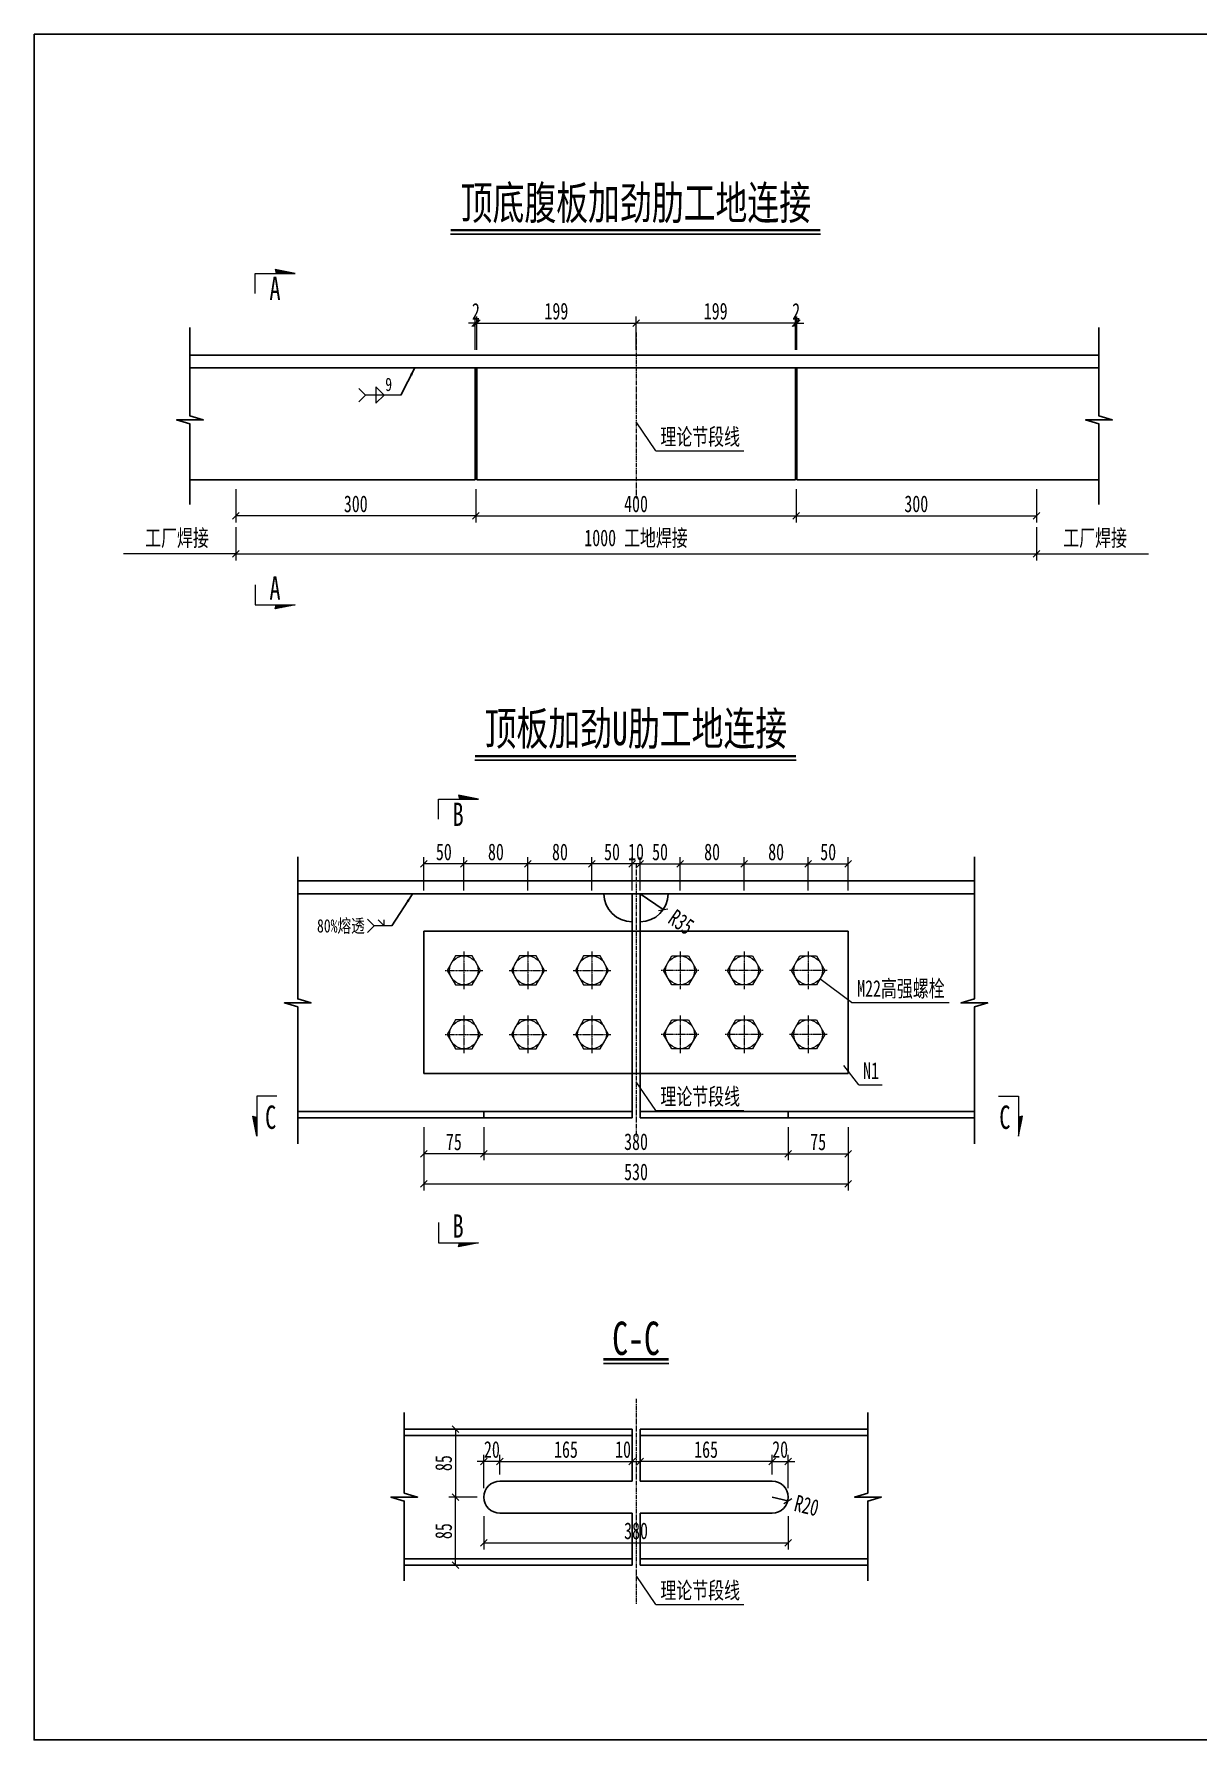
# Model space of a CAD drawing. Header units: millimetres. Extents: x 144887 to 156007, y -97691 to -90952.
# Drawn here: x 152798 to 154252, y -93083 to -90952 of the extents above; entities that cross this region are included whole.
import ezdxf
from ezdxf.enums import TextEntityAlignment as Align

# ---------------------------------------------------------------- set-up
doc = ezdxf.new("R2010")
doc.units = ezdxf.units.MM
doc.linetypes.add('CENTER2', pattern=[28.575, 19.05, -3.175, 3.175, -3.175])
doc.layers.get('Defpoints').update_dxf_attribs({"color": 8})
for name, color, linetype, lineweight in [('CENTER', 2, 'CENTER2', 13), ('Dim', 4, 'Continuous', 15), ('中心线', 2, 'CENTER2', 15), ('文字', 7, 'Continuous', 15), ('标注线及字体', 2, 'Continuous', 15), ('细实线', 4, 'Continuous', 15), ('钢板双线', 2, 'Continuous', 13), ('钢板粗线', 1, 'Continuous', 25)]:
    doc.layers.add(name, color=color, linetype=linetype, lineweight=lineweight)
doc.layers.add('Text', color=4, linetype='Continuous')
doc.styles.add('111', font='', dxfattribs={"width": 0.7})
doc.styles.add('BM_Dim', font='', dxfattribs={"width": 0.85})
doc.styles.add('SMEDI', font='', dxfattribs={"width": 0.75})
doc.styles.get("Standard").update_dxf_attribs({"font": ''})
doc.styles.get('111').set_extended_font_data('仿宋_GB2312')
doc.styles.get('BM_Dim').set_extended_font_data('仿宋_GB2312')
doc.styles.get('SMEDI').set_extended_font_data('仿宋_GB2312')
doc.styles.get('Standard').set_extended_font_data('仿宋_GB2312')
doc.dimstyles.new('200', dxfattribs={"dimscale": 0, "dimtxt": 2.5, "dimasz": 1, "dimexe": 1, "dimexo": 1, "dimgap": 0.6, "dimtad": 1, "dimdec": 0, "dimdsep": 46, "dimtxsty": '111', "dimblk": 'OBLIQUE', "dimcen": 0, "dimclrd": 4, "dimclre": 4, "dimclrt": 4, "dimadec": 1, "dimazin": 2, "dimtfac": 1, "dimtdec": 0, "dimtix": 1, "dimtmove": 2, "dimatfit": 3, "dimfxl": 4, "dimfxlon": 1, "dimtolj": 1, "dimlwd": -1, "dimlwe": -1, "dimarcsym": 0})
doc.dimstyles.new('MSteel_1.0_1.0', dxfattribs={"dimtxt": 3, "dimasz": 1.2, "dimexe": 1, "dimexo": 1, "dimgap": 1, "dimtad": 3, "dimtoh": 1, "dimdec": 0, "dimzin": 0, "dimdsep": 46, "dimtxsty": 'Standard', "dimblk": 'ARCHTICK', "dimcen": 0.09, "dimclrd": 3, "dimclre": 3, "dimadec": 0, "dimazin": 0, "dimtfac": 1, "dimtdec": 4, "dimtofl": 0, "dimtmove": 0, "dimatfit": 3, "dimfxl": 1, "dimtolj": 1, "dimtzin": 0, "dimarcsym": 0})

# ---------------------------------------------------------------- blocks, each defined once
blk = doc.blocks.new('_Oblique')
at = {"color": 0, "linetype": 'ByBlock', "lineweight": -2}
blk.add_line((-0.5, -0.5), (0.5, 0.5), dxfattribs=at)
blk = doc.blocks.new('*D855')
at = {"layer": 'Defpoints', "color": 0}
for p in [(153351.2, -91312.9), (153349.2, -91368.8), (153351.2, -91368.8)]:
    blk.add_point(p, dxfattribs=at)
at = {"layer": '细实线', "color": 4}
for p, q in [((153349.2, -91312.9), (153340.9, -91312.9)), ((153349.2, -91346.2), (153349.2, -91304.6)), ((153349.2, -91312.9), (153351.2, -91312.9)), ((153351.2, -91346.2), (153351.2, -91304.6)), ((153351.2, -91312.9), (153359.6, -91312.9))]:
    blk.add_line(p, q, dxfattribs=at)
at = {"layer": '细实线', "color": 4, "xscale": 8.333333333333332, "yscale": 8.333333333333332, "zscale": 8.333333333333332}
blk.add_blockref('_Oblique', (153349.2, -91312.9), dxfattribs=at)
at = {"layer": '细实线', "color": 4, "xscale": 8.333333333333332, "yscale": 8.333333333333332, "zscale": 8.333333333333332, "rotation": 180}
blk.add_blockref('_Oblique', (153351.2, -91312.9), dxfattribs=at)
at = {"layer": '细实线', "color": 4, "insert": (153350.2, -91298.2), "char_height": 20.83, "attachment_point": 5, "style": '111'}
blk.add_mtext('\\A1;2', dxfattribs=at)
blk = doc.blocks.new('*D856')
at = {"layer": 'Defpoints', "color": 0}
for p in [(153550.2, -91312.9), (153351.2, -91368.8), (153550.2, -91368.8)]:
    blk.add_point(p, dxfattribs=at)
at = {"layer": '细实线', "color": 4}
for p, q in [((153351.2, -91346.2), (153351.2, -91304.6)), ((153351.2, -91312.9), (153550.2, -91312.9)), ((153550.2, -91346.2), (153550.2, -91304.6))]:
    blk.add_line(p, q, dxfattribs=at)
at = {"layer": '细实线', "color": 4, "xscale": 8.333333333333332, "yscale": 8.333333333333332, "zscale": 8.333333333333332, "rotation": 180}
blk.add_blockref('_Oblique', (153351.2, -91312.9), dxfattribs=at)
at = {"layer": '细实线', "color": 4, "xscale": 8.333333333333332, "yscale": 8.333333333333332, "zscale": 8.333333333333332}
blk.add_blockref('_Oblique', (153550.2, -91312.9), dxfattribs=at)
at = {"layer": '细实线', "color": 4, "insert": (153450.7, -91298), "char_height": 20.83, "attachment_point": 5, "style": '111'}
blk.add_mtext('\\A1;199', dxfattribs=at)
blk = doc.blocks.new('*D857')
at = {"layer": 'Defpoints', "color": 0}
for p in [(153751.2, -91312.9), (153749.2, -91368.8), (153751.2, -91368.8)]:
    blk.add_point(p, dxfattribs=at)
at = {"layer": '细实线', "color": 4}
for p, q in [((153749.2, -91312.9), (153740.9, -91312.9)), ((153749.2, -91346.2), (153749.2, -91304.6)), ((153749.2, -91312.9), (153751.2, -91312.9)), ((153751.2, -91346.2), (153751.2, -91304.6)), ((153751.2, -91312.9), (153759.6, -91312.9))]:
    blk.add_line(p, q, dxfattribs=at)
at = {"layer": '细实线', "color": 4, "xscale": 8.333333333333332, "yscale": 8.333333333333332, "zscale": 8.333333333333332}
blk.add_blockref('_Oblique', (153749.2, -91312.9), dxfattribs=at)
at = {"layer": '细实线', "color": 4, "xscale": 8.333333333333332, "yscale": 8.333333333333332, "zscale": 8.333333333333332, "rotation": 180}
blk.add_blockref('_Oblique', (153751.2, -91312.9), dxfattribs=at)
at = {"layer": '细实线', "color": 4, "insert": (153750.2, -91298.2), "char_height": 20.83, "attachment_point": 5, "style": '111'}
blk.add_mtext('\\A1;2', dxfattribs=at)
blk = doc.blocks.new('*D858')
at = {"layer": 'Defpoints', "color": 0}
for p in [(153550.2, -91312.9), (153550.2, -91368.8), (153749.2, -91368.8)]:
    blk.add_point(p, dxfattribs=at)
at = {"layer": '细实线', "color": 4}
for p, q in [((153550.2, -91346.2), (153550.2, -91304.6)), ((153749.2, -91312.9), (153550.2, -91312.9)), ((153749.2, -91346.2), (153749.2, -91304.6))]:
    blk.add_line(p, q, dxfattribs=at)
at = {"layer": '细实线', "color": 4, "xscale": 8.333333333333332, "yscale": 8.333333333333332, "zscale": 8.333333333333332, "rotation": 180}
blk.add_blockref('_Oblique', (153550.2, -91312.9), dxfattribs=at)
at = {"layer": '细实线', "color": 4, "xscale": 8.333333333333332, "yscale": 8.333333333333332, "zscale": 8.333333333333332}
blk.add_blockref('_Oblique', (153749.2, -91312.9), dxfattribs=at)
at = {"layer": '细实线', "color": 4, "insert": (153649.7, -91298), "char_height": 20.83, "attachment_point": 5, "style": '111'}
blk.add_mtext('\\A1;199', dxfattribs=at)
blk = doc.blocks.new('*D859')
at = {"layer": 'Defpoints', "color": 0}
for p in [(153350.2, -91508.8), (153750.2, -91508.8), (153750.2, -91553.7)]:
    blk.add_point(p, dxfattribs=at)
at = {"layer": '细实线', "color": 4}
for p, q in [((153350.2, -91520.4), (153350.2, -91562)), ((153750.2, -91520.4), (153750.2, -91562)), ((153350.2, -91553.7), (153750.2, -91553.7))]:
    blk.add_line(p, q, dxfattribs=at)
at = {"layer": '细实线', "color": 4, "xscale": 8.333333333333332, "yscale": 8.333333333333332, "zscale": 8.333333333333332, "rotation": 180}
blk.add_blockref('_Oblique', (153350.2, -91553.7), dxfattribs=at)
at = {"layer": '细实线', "color": 4, "xscale": 8.333333333333332, "yscale": 8.333333333333332, "zscale": 8.333333333333332}
blk.add_blockref('_Oblique', (153750.2, -91553.7), dxfattribs=at)
at = {"layer": '细实线', "color": 4, "insert": (153550.2, -91538.8), "char_height": 20.83, "attachment_point": 5, "style": '111'}
blk.add_mtext('\\A1;400', dxfattribs=at)
blk = doc.blocks.new('*D860')
at = {"layer": 'Defpoints', "color": 0}
for p in [(153050.2, -91508.8), (153350.2, -91508.8), (153050.2, -91553.7)]:
    blk.add_point(p, dxfattribs=at)
at = {"layer": '细实线', "color": 4}
for p, q in [((153050.2, -91520.4), (153050.2, -91562)), ((153350.2, -91520.4), (153350.2, -91562)), ((153350.2, -91553.7), (153050.2, -91553.7))]:
    blk.add_line(p, q, dxfattribs=at)
at = {"layer": '细实线', "color": 4, "xscale": 8.333333333333332, "yscale": 8.333333333333332, "zscale": 8.333333333333332, "rotation": 180}
blk.add_blockref('_Oblique', (153050.2, -91553.7), dxfattribs=at)
at = {"layer": '细实线', "color": 4, "xscale": 8.333333333333332, "yscale": 8.333333333333332, "zscale": 8.333333333333332}
blk.add_blockref('_Oblique', (153350.2, -91553.7), dxfattribs=at)
at = {"layer": '细实线', "color": 4, "insert": (153200.2, -91538.8), "char_height": 20.83, "attachment_point": 5, "style": '111'}
blk.add_mtext('\\A1;300', dxfattribs=at)
blk = doc.blocks.new('*D861')
at = {"layer": 'Defpoints', "color": 0}
for p in [(153750.2, -91508.8), (154050.2, -91508.8), (154050.2, -91553.7)]:
    blk.add_point(p, dxfattribs=at)
at = {"layer": '细实线', "color": 4}
for p, q in [((153750.2, -91520.4), (153750.2, -91562)), ((154050.2, -91520.4), (154050.2, -91562)), ((153750.2, -91553.7), (154050.2, -91553.7))]:
    blk.add_line(p, q, dxfattribs=at)
at = {"layer": '细实线', "color": 4, "xscale": 8.333333333333332, "yscale": 8.333333333333332, "zscale": 8.333333333333332, "rotation": 180}
blk.add_blockref('_Oblique', (153750.2, -91553.7), dxfattribs=at)
at = {"layer": '细实线', "color": 4, "xscale": 8.333333333333332, "yscale": 8.333333333333332, "zscale": 8.333333333333332}
blk.add_blockref('_Oblique', (154050.2, -91553.7), dxfattribs=at)
at = {"layer": '细实线', "color": 4, "insert": (153900.2, -91538.8), "char_height": 20.83, "attachment_point": 5, "style": '111'}
blk.add_mtext('\\A1;300', dxfattribs=at)
blk = doc.blocks.new('*D862')
at = {"layer": 'Defpoints', "color": 0}
for p in [(153050.2, -91544.1), (154050.2, -91544.1), (154050.2, -91601.2)]:
    blk.add_point(p, dxfattribs=at)
at = {"layer": '细实线', "color": 4}
for p, q in [((153050.2, -91567.9), (153050.2, -91609.6)), ((154050.2, -91567.9), (154050.2, -91609.6)), ((153050.2, -91601.2), (154050.2, -91601.2))]:
    blk.add_line(p, q, dxfattribs=at)
at = {"layer": '细实线', "color": 4, "xscale": 8.333333333333332, "yscale": 8.333333333333332, "zscale": 8.333333333333332, "rotation": 180}
blk.add_blockref('_Oblique', (153050.2, -91601.2), dxfattribs=at)
at = {"layer": '细实线', "color": 4, "xscale": 8.333333333333332, "yscale": 8.333333333333332, "zscale": 8.333333333333332}
blk.add_blockref('_Oblique', (154050.2, -91601.2), dxfattribs=at)
at = {"layer": '细实线', "color": 4, "insert": (153550.2, -91582.4), "char_height": 20.833, "attachment_point": 5, "style": '111'}
blk.add_mtext('\\A1;1000 工地焊接', dxfattribs=at)
blk = doc.blocks.new('剖面箭头')
at = {"ltscale": 10}
h = blk.add_hatch(dxfattribs=at)
h.set_pattern_fill('ANSI31', color=2, style=0)
h.set_pattern_definition([(45, (-182.99888, -777.8594), (-0.088388348, 0.088388348), [])])
h.paths.add_polyline_path([(6, -3), (3.15, -3), (3, -3.6)])
at = {"color": 3, "ltscale": 10}
blk.add_line((0, 0), (0, -3), dxfattribs=at)
at = {"color": 2, "ltscale": 10}
for p, q in [((0, -3), (6, -3)), ((6, -3), (3, -3.6)), ((3, -3.6), (3.15, -3))]:
    blk.add_line(p, q, dxfattribs=at)
blk = doc.blocks.new('_ArchTick')
at = {"color": 0, "linetype": 'ByBlock', "const_width": 0.15}
blk.add_lwpolyline([(-0.5, -0.5), (0.5, 0.5)], dxfattribs=at)
blk = doc.blocks.new('角焊缝1')
at = {"layer": 'Dim'}
blk.add_line((-3101.17, 370.22), (-3106.48, 370.22), dxfattribs=at)
blk.add_lwpolyline([(-3107.48, 369.22), (-3106.48, 370.22), (-3107.48, 371.22)], dxfattribs=at)
blk.add_lwpolyline([(-3104.91, 371.45), (-3104.91, 368.99), (-3103.68, 370.22)], close=True, dxfattribs=at)
blk = doc.blocks.new('*D870')
at = {"layer": 'Defpoints', "color": 0}
for p in [(153360.2, -92306), (153740.2, -92306), (153740.2, -92350.8)]:
    blk.add_point(p, dxfattribs=at)
at = {"layer": '细实线', "color": 4}
for p, q in [((153360.2, -92317.5), (153360.2, -92359.1)), ((153740.2, -92317.5), (153740.2, -92359.1)), ((153360.2, -92350.8), (153740.2, -92350.8))]:
    blk.add_line(p, q, dxfattribs=at)
at = {"layer": '细实线', "color": 4, "xscale": 8.333333333333332, "yscale": 8.333333333333332, "zscale": 8.333333333333332, "rotation": 180}
blk.add_blockref('_Oblique', (153360.2, -92350.8), dxfattribs=at)
at = {"layer": '细实线', "color": 4, "xscale": 8.333333333333332, "yscale": 8.333333333333332, "zscale": 8.333333333333332}
blk.add_blockref('_Oblique', (153740.2, -92350.8), dxfattribs=at)
at = {"layer": '细实线', "color": 4, "insert": (153550.2, -92335.9), "char_height": 20.83, "attachment_point": 5, "style": '111'}
blk.add_mtext('\\A1;380', dxfattribs=at)
blk = doc.blocks.new('U肋焊缝2')
at = {"layer": 'Dim'}
blk.add_line((0, 0), (-2.66, 0), dxfattribs=at)
blk.add_lwpolyline([(-3.66, 1), (-2.66, 0), (-3.66, -1)], dxfattribs=at)
at = {"layer": '细实线'}
blk.add_lwpolyline([(-2.05, 0.89), (-1.14, 0), (-1.14, 0.89)], dxfattribs=at)
at = {"layer": 'Text', "style": 'SMEDI', "width": 0.75}
blk.add_text('80%熔透', height=2, dxfattribs=at).set_placement((-11.22, 0), align=Align.MIDDLE_LEFT)
blk = doc.blocks.new('*D871')
at = {"layer": 'Defpoints', "color": 0}
for p in [(153555.2, -92026), (153584.1, -92045.8)]:
    blk.add_point(p, dxfattribs=at)
at = {"layer": '细实线', "color": 4}
for p, q in [((153584.1, -92045.8), (153555.2, -92026)), ((153555.2, -92026), (153584.1, -92045.8))]:
    blk.add_line(p, q, dxfattribs=at)
at = {"layer": '细实线', "color": 4, "xscale": 8.333333333333332, "yscale": 8.333333333333332, "zscale": 8.333333333333332, "rotation": 325.4555281770382}
blk.add_blockref('_Oblique', (153584.1, -92045.8), dxfattribs=at)
at = {"layer": '细实线', "color": 4, "insert": (153606.7, -92061.4), "char_height": 20.83, "attachment_point": 5, "rotation": 325.4555, "style": '111'}
blk.add_mtext('\\A1;R35', dxfattribs=at)
blk = doc.blocks.new('*D873')
at = {"layer": 'Defpoints', "color": 0}
for p in [(153285.2, -91988.7), (153285.2, -92098.1), (153335.2, -92098.1)]:
    blk.add_point(p, dxfattribs=at)
at = {"layer": '细实线', "color": 4}
for p, q in [((153285.2, -92022.1), (153285.2, -91980.4)), ((153335.2, -92022.1), (153335.2, -91980.4)), ((153335.2, -91988.7), (153285.2, -91988.7))]:
    blk.add_line(p, q, dxfattribs=at)
at = {"layer": '细实线', "color": 4, "xscale": 8.333333333333332, "yscale": 8.333333333333332, "zscale": 8.333333333333332, "rotation": 180}
blk.add_blockref('_Oblique', (153285.2, -91988.7), dxfattribs=at)
at = {"layer": '细实线', "color": 4, "xscale": 8.333333333333332, "yscale": 8.333333333333332, "zscale": 8.333333333333332}
blk.add_blockref('_Oblique', (153335.2, -91988.7), dxfattribs=at)
at = {"layer": '细实线', "color": 4, "insert": (153310.2, -91973.8), "char_height": 20.83, "attachment_point": 5, "style": '111'}
blk.add_mtext('\\A1;50', dxfattribs=at)
blk = doc.blocks.new('*D874')
at = {"layer": 'Defpoints', "color": 0}
for p in [(153335.2, -91988.7), (153335.2, -92098.1), (153415.2, -92098.1)]:
    blk.add_point(p, dxfattribs=at)
at = {"layer": '细实线', "color": 4}
for p, q in [((153335.2, -92022.1), (153335.2, -91980.4)), ((153415.2, -92022.1), (153415.2, -91980.4)), ((153415.2, -91988.7), (153335.2, -91988.7))]:
    blk.add_line(p, q, dxfattribs=at)
at = {"layer": '细实线', "color": 4, "xscale": 8.333333333333332, "yscale": 8.333333333333332, "zscale": 8.333333333333332, "rotation": 180}
blk.add_blockref('_Oblique', (153335.2, -91988.7), dxfattribs=at)
at = {"layer": '细实线', "color": 4, "xscale": 8.333333333333332, "yscale": 8.333333333333332, "zscale": 8.333333333333332}
blk.add_blockref('_Oblique', (153415.2, -91988.7), dxfattribs=at)
at = {"layer": '细实线', "color": 4, "insert": (153375.2, -91973.8), "char_height": 20.83, "attachment_point": 5, "style": '111'}
blk.add_mtext('\\A1;80', dxfattribs=at)
blk = doc.blocks.new('*D875')
at = {"layer": 'Defpoints', "color": 0}
for p in [(153415.2, -91988.7), (153415.2, -92098.1), (153495.2, -92098.1)]:
    blk.add_point(p, dxfattribs=at)
at = {"layer": '细实线', "color": 4}
for p, q in [((153415.2, -92022.1), (153415.2, -91980.4)), ((153495.2, -92022.1), (153495.2, -91980.4)), ((153495.2, -91988.7), (153415.2, -91988.7))]:
    blk.add_line(p, q, dxfattribs=at)
at = {"layer": '细实线', "color": 4, "xscale": 8.333333333333332, "yscale": 8.333333333333332, "zscale": 8.333333333333332, "rotation": 180}
blk.add_blockref('_Oblique', (153415.2, -91988.7), dxfattribs=at)
at = {"layer": '细实线', "color": 4, "xscale": 8.333333333333332, "yscale": 8.333333333333332, "zscale": 8.333333333333332}
blk.add_blockref('_Oblique', (153495.2, -91988.7), dxfattribs=at)
at = {"layer": '细实线', "color": 4, "insert": (153455.2, -91973.8), "char_height": 20.83, "attachment_point": 5, "style": '111'}
blk.add_mtext('\\A1;80', dxfattribs=at)
blk = doc.blocks.new('*D876')
at = {"layer": 'Defpoints', "color": 0}
for p in [(153495.2, -91988.7), (153495.2, -92098.1), (153545.2, -92098.1)]:
    blk.add_point(p, dxfattribs=at)
at = {"layer": '细实线', "color": 4}
for p, q in [((153495.2, -92022.1), (153495.2, -91980.4)), ((153545.2, -92022.1), (153545.2, -91980.4)), ((153545.2, -91988.7), (153495.2, -91988.7))]:
    blk.add_line(p, q, dxfattribs=at)
at = {"layer": '细实线', "color": 4, "xscale": 8.333333333333332, "yscale": 8.333333333333332, "zscale": 8.333333333333332, "rotation": 180}
blk.add_blockref('_Oblique', (153495.2, -91988.7), dxfattribs=at)
at = {"layer": '细实线', "color": 4, "xscale": 8.333333333333332, "yscale": 8.333333333333332, "zscale": 8.333333333333332}
blk.add_blockref('_Oblique', (153545.2, -91988.7), dxfattribs=at)
at = {"layer": '细实线', "color": 4, "insert": (153520.2, -91973.8), "char_height": 20.83, "attachment_point": 5, "style": '111'}
blk.add_mtext('\\A1;50', dxfattribs=at)
blk = doc.blocks.new('*D877')
at = {"layer": 'Defpoints', "color": 0}
for p in [(153545.2, -91988.7), (153545.2, -92098.1), (153555.2, -92098.1)]:
    blk.add_point(p, dxfattribs=at)
at = {"layer": '细实线', "color": 4}
for p, q in [((153545.2, -92022.1), (153545.2, -91980.4)), ((153555.2, -92022.1), (153555.2, -91980.4)), ((153545.2, -91988.7), (153536.9, -91988.7)), ((153555.2, -91988.7), (153545.2, -91988.7)), ((153555.2, -91988.7), (153563.6, -91988.7))]:
    blk.add_line(p, q, dxfattribs=at)
at = {"layer": '细实线', "color": 4, "xscale": 8.333333333333332, "yscale": 8.333333333333332, "zscale": 8.333333333333332}
blk.add_blockref('_Oblique', (153545.2, -91988.7), dxfattribs=at)
at = {"layer": '细实线', "color": 4, "xscale": 8.333333333333332, "yscale": 8.333333333333332, "zscale": 8.333333333333332, "rotation": 180}
blk.add_blockref('_Oblique', (153555.2, -91988.7), dxfattribs=at)
at = {"layer": '细实线', "color": 4, "insert": (153550.2, -91973.8), "char_height": 20.83, "attachment_point": 5, "style": '111'}
blk.add_mtext('\\A1;10', dxfattribs=at)
blk = doc.blocks.new('*D878')
at = {"layer": 'Defpoints', "color": 0}
for p in [(153815.2, -91988.7), (153765.2, -92098.1), (153815.2, -92098.1)]:
    blk.add_point(p, dxfattribs=at)
at = {"layer": '细实线', "color": 4}
for p, q in [((153765.2, -92022.1), (153765.2, -91980.4)), ((153815.2, -92022.1), (153815.2, -91980.4)), ((153765.2, -91988.7), (153815.2, -91988.7))]:
    blk.add_line(p, q, dxfattribs=at)
at = {"layer": '细实线', "color": 4, "xscale": 8.333333333333332, "yscale": 8.333333333333332, "zscale": 8.333333333333332, "rotation": 180}
blk.add_blockref('_Oblique', (153765.2, -91988.7), dxfattribs=at)
at = {"layer": '细实线', "color": 4, "xscale": 8.333333333333332, "yscale": 8.333333333333332, "zscale": 8.333333333333332}
blk.add_blockref('_Oblique', (153815.2, -91988.7), dxfattribs=at)
at = {"layer": '细实线', "color": 4, "insert": (153790.2, -91973.8), "char_height": 20.83, "attachment_point": 5, "style": '111'}
blk.add_mtext('\\A1;50', dxfattribs=at)
blk = doc.blocks.new('*D879')
at = {"layer": 'Defpoints', "color": 0}
for p in [(153765.2, -91988.7), (153685.2, -92098.1), (153765.2, -92098.1)]:
    blk.add_point(p, dxfattribs=at)
at = {"layer": '细实线', "color": 4}
for p, q in [((153685.2, -92022.1), (153685.2, -91980.4)), ((153765.2, -92022.1), (153765.2, -91980.4)), ((153685.2, -91988.7), (153765.2, -91988.7))]:
    blk.add_line(p, q, dxfattribs=at)
at = {"layer": '细实线', "color": 4, "xscale": 8.333333333333332, "yscale": 8.333333333333332, "zscale": 8.333333333333332, "rotation": 180}
blk.add_blockref('_Oblique', (153685.2, -91988.7), dxfattribs=at)
at = {"layer": '细实线', "color": 4, "xscale": 8.333333333333332, "yscale": 8.333333333333332, "zscale": 8.333333333333332}
blk.add_blockref('_Oblique', (153765.2, -91988.7), dxfattribs=at)
at = {"layer": '细实线', "color": 4, "insert": (153725.2, -91973.8), "char_height": 20.83, "attachment_point": 5, "style": '111'}
blk.add_mtext('\\A1;80', dxfattribs=at)
blk = doc.blocks.new('*D880')
at = {"layer": 'Defpoints', "color": 0}
for p in [(153685.2, -91988.7), (153605.2, -92098.1), (153685.2, -92098.1)]:
    blk.add_point(p, dxfattribs=at)
at = {"layer": '细实线', "color": 4}
for p, q in [((153605.2, -92022.1), (153605.2, -91980.4)), ((153685.2, -92022.1), (153685.2, -91980.4)), ((153605.2, -91988.7), (153685.2, -91988.7))]:
    blk.add_line(p, q, dxfattribs=at)
at = {"layer": '细实线', "color": 4, "xscale": 8.333333333333332, "yscale": 8.333333333333332, "zscale": 8.333333333333332, "rotation": 180}
blk.add_blockref('_Oblique', (153605.2, -91988.7), dxfattribs=at)
at = {"layer": '细实线', "color": 4, "xscale": 8.333333333333332, "yscale": 8.333333333333332, "zscale": 8.333333333333332}
blk.add_blockref('_Oblique', (153685.2, -91988.7), dxfattribs=at)
at = {"layer": '细实线', "color": 4, "insert": (153645.2, -91973.8), "char_height": 20.83, "attachment_point": 5, "style": '111'}
blk.add_mtext('\\A1;80', dxfattribs=at)
blk = doc.blocks.new('*D881')
at = {"layer": 'Defpoints', "color": 0}
for p in [(153605.2, -91988.7), (153555.2, -92098.1), (153605.2, -92098.1)]:
    blk.add_point(p, dxfattribs=at)
at = {"layer": '细实线', "color": 4}
for p, q in [((153555.2, -92022.1), (153555.2, -91980.4)), ((153605.2, -92022.1), (153605.2, -91980.4)), ((153555.2, -91988.7), (153605.2, -91988.7))]:
    blk.add_line(p, q, dxfattribs=at)
at = {"layer": '细实线', "color": 4, "xscale": 8.333333333333332, "yscale": 8.333333333333332, "zscale": 8.333333333333332, "rotation": 180}
blk.add_blockref('_Oblique', (153555.2, -91988.7), dxfattribs=at)
at = {"layer": '细实线', "color": 4, "xscale": 8.333333333333332, "yscale": 8.333333333333332, "zscale": 8.333333333333332}
blk.add_blockref('_Oblique', (153605.2, -91988.7), dxfattribs=at)
at = {"layer": '细实线', "color": 4, "insert": (153580.2, -91973.8), "char_height": 20.83, "attachment_point": 5, "style": '111'}
blk.add_mtext('\\A1;50', dxfattribs=at)
blk = doc.blocks.new('*D882')
at = {"layer": 'Defpoints', "color": 0}
for p in [(153285.2, -92250.6), (153360.2, -92298), (153285.2, -92350.8)]:
    blk.add_point(p, dxfattribs=at)
at = {"layer": '细实线', "color": 4}
for p, q in [((153285.2, -92317.5), (153285.2, -92359.1)), ((153360.2, -92317.5), (153360.2, -92359.1)), ((153360.2, -92350.8), (153285.2, -92350.8))]:
    blk.add_line(p, q, dxfattribs=at)
at = {"layer": '细实线', "color": 4, "xscale": 8.333333333333332, "yscale": 8.333333333333332, "zscale": 8.333333333333332, "rotation": 180}
blk.add_blockref('_Oblique', (153285.2, -92350.8), dxfattribs=at)
at = {"layer": '细实线', "color": 4, "xscale": 8.333333333333332, "yscale": 8.333333333333332, "zscale": 8.333333333333332}
blk.add_blockref('_Oblique', (153360.2, -92350.8), dxfattribs=at)
at = {"layer": '细实线', "color": 4, "insert": (153322.7, -92336.1), "char_height": 20.83, "attachment_point": 5, "style": '111'}
blk.add_mtext('\\A1;75', dxfattribs=at)
blk = doc.blocks.new('*D883')
at = {"layer": 'Defpoints', "color": 0}
for p in [(153815.2, -92250.6), (153740.2, -92298), (153815.2, -92350.8)]:
    blk.add_point(p, dxfattribs=at)
at = {"layer": '细实线', "color": 4}
for p, q in [((153740.2, -92317.5), (153740.2, -92359.1)), ((153815.2, -92317.5), (153815.2, -92359.1)), ((153740.2, -92350.8), (153815.2, -92350.8))]:
    blk.add_line(p, q, dxfattribs=at)
at = {"layer": '细实线', "color": 4, "xscale": 8.333333333333332, "yscale": 8.333333333333332, "zscale": 8.333333333333332, "rotation": 180}
blk.add_blockref('_Oblique', (153740.2, -92350.8), dxfattribs=at)
at = {"layer": '细实线', "color": 4, "xscale": 8.333333333333332, "yscale": 8.333333333333332, "zscale": 8.333333333333332}
blk.add_blockref('_Oblique', (153815.2, -92350.8), dxfattribs=at)
at = {"layer": '细实线', "color": 4, "insert": (153777.7, -92336.1), "char_height": 20.83, "attachment_point": 5, "style": '111'}
blk.add_mtext('\\A1;75', dxfattribs=at)
blk = doc.blocks.new('*D884')
at = {"layer": 'Defpoints', "color": 0}
for p in [(153285.2, -92343.7), (153815.2, -92343.7), (153815.2, -92388.5)]:
    blk.add_point(p, dxfattribs=at)
at = {"layer": '细实线', "color": 4}
for p, q in [((153285.2, -92355.2), (153285.2, -92396.9)), ((153815.2, -92355.2), (153815.2, -92396.9)), ((153285.2, -92388.5), (153815.2, -92388.5))]:
    blk.add_line(p, q, dxfattribs=at)
at = {"layer": '细实线', "color": 4, "xscale": 8.333333333333332, "yscale": 8.333333333333332, "zscale": 8.333333333333332, "rotation": 180}
blk.add_blockref('_Oblique', (153285.2, -92388.5), dxfattribs=at)
at = {"layer": '细实线', "color": 4, "xscale": 8.333333333333332, "yscale": 8.333333333333332, "zscale": 8.333333333333332}
blk.add_blockref('_Oblique', (153815.2, -92388.5), dxfattribs=at)
at = {"layer": '细实线', "color": 4, "insert": (153550.2, -92373.6), "char_height": 20.83, "attachment_point": 5, "style": '111'}
blk.add_mtext('\\A1;530', dxfattribs=at)
blk = doc.blocks.new('*D894')
at = {"layer": 'Defpoints', "color": 0}
for p in [(153360.2, -92780), (153740.2, -92780), (153740.2, -92837.1)]:
    blk.add_point(p, dxfattribs=at)
at = {"layer": '细实线', "color": 4}
for p, q in [((153360.2, -92803.8), (153360.2, -92845.4)), ((153740.2, -92803.8), (153740.2, -92845.4)), ((153360.2, -92837.1), (153740.2, -92837.1))]:
    blk.add_line(p, q, dxfattribs=at)
at = {"layer": '细实线', "color": 4, "xscale": 8.333333333333332, "yscale": 8.333333333333332, "zscale": 8.333333333333332, "rotation": 180}
blk.add_blockref('_Oblique', (153360.2, -92837.1), dxfattribs=at)
at = {"layer": '细实线', "color": 4, "xscale": 8.333333333333332, "yscale": 8.333333333333332, "zscale": 8.333333333333332}
blk.add_blockref('_Oblique', (153740.2, -92837.1), dxfattribs=at)
at = {"layer": '细实线', "color": 4, "insert": (153550.2, -92822.2), "char_height": 20.83, "attachment_point": 5, "style": '111'}
blk.add_mtext('\\A1;380', dxfattribs=at)
blk = doc.blocks.new('*D895')
at = {"layer": 'Defpoints', "color": 0}
for p in [(153555.2, -92735.5), (153545.2, -92760), (153555.2, -92760)]:
    blk.add_point(p, dxfattribs=at)
at = {"layer": '细实线', "color": 4}
for p, q in [((153545.2, -92751.7), (153545.2, -92727.1)), ((153555.2, -92751.7), (153555.2, -92727.1)), ((153545.2, -92735.5), (153555.2, -92735.5))]:
    blk.add_line(p, q, dxfattribs=at)
at = {"layer": '细实线', "color": 4, "xscale": 8.333333333333332, "yscale": 8.333333333333332, "zscale": 8.333333333333332, "rotation": 180}
blk.add_blockref('_Oblique', (153545.2, -92735.5), dxfattribs=at)
at = {"layer": '细实线', "color": 4, "xscale": 8.333333333333332, "yscale": 8.333333333333332, "zscale": 8.333333333333332}
blk.add_blockref('_Oblique', (153555.2, -92735.5), dxfattribs=at)
at = {"layer": '细实线', "color": 4, "insert": (153534, -92720.6), "char_height": 20.83, "attachment_point": 5, "style": '111'}
blk.add_mtext('\\A1;10', dxfattribs=at)
blk = doc.blocks.new('*D896')
at = {"layer": 'Defpoints', "color": 0}
for p in [(153545.2, -92735.5), (153380.2, -92760), (153545.2, -92760)]:
    blk.add_point(p, dxfattribs=at)
at = {"layer": '细实线', "color": 4}
for p, q in [((153380.2, -92751.7), (153380.2, -92727.1)), ((153545.2, -92751.7), (153545.2, -92727.1)), ((153380.2, -92735.5), (153545.2, -92735.5))]:
    blk.add_line(p, q, dxfattribs=at)
at = {"layer": '细实线', "color": 4, "xscale": 8.333333333333332, "yscale": 8.333333333333332, "zscale": 8.333333333333332, "rotation": 180}
blk.add_blockref('_Oblique', (153380.2, -92735.5), dxfattribs=at)
at = {"layer": '细实线', "color": 4, "xscale": 8.333333333333332, "yscale": 8.333333333333332, "zscale": 8.333333333333332}
blk.add_blockref('_Oblique', (153545.2, -92735.5), dxfattribs=at)
at = {"layer": '细实线', "color": 4, "insert": (153462.7, -92720.6), "char_height": 20.83, "attachment_point": 5, "style": '111'}
blk.add_mtext('\\A1;165', dxfattribs=at)
blk = doc.blocks.new('*D897')
at = {"layer": 'Defpoints', "color": 0}
for p in [(153360.2, -92735.5), (153380.2, -92760), (153360.2, -92780)]:
    blk.add_point(p, dxfattribs=at)
at = {"layer": '细实线', "color": 4}
for p, q in [((153360.2, -92768.8), (153360.2, -92727.1)), ((153380.2, -92751.7), (153380.2, -92727.1)), ((153360.2, -92735.5), (153351.9, -92735.5)), ((153380.2, -92735.5), (153360.2, -92735.5)), ((153380.2, -92735.5), (153388.6, -92735.5))]:
    blk.add_line(p, q, dxfattribs=at)
at = {"layer": '细实线', "color": 4, "xscale": 8.333333333333332, "yscale": 8.333333333333332, "zscale": 8.333333333333332}
blk.add_blockref('_Oblique', (153360.2, -92735.5), dxfattribs=at)
at = {"layer": '细实线', "color": 4, "xscale": 8.333333333333332, "yscale": 8.333333333333332, "zscale": 8.333333333333332, "rotation": 180}
blk.add_blockref('_Oblique', (153380.2, -92735.5), dxfattribs=at)
at = {"layer": '细实线', "color": 4, "insert": (153370.2, -92720.6), "char_height": 20.83, "attachment_point": 5, "style": '111'}
blk.add_mtext('\\A1;20', dxfattribs=at)
blk = doc.blocks.new('*D898')
at = {"layer": 'Defpoints', "color": 0}
for p in [(153740.2, -92735.5), (153720.2, -92760), (153740.2, -92780)]:
    blk.add_point(p, dxfattribs=at)
at = {"layer": '细实线', "color": 4}
for p, q in [((153720.2, -92751.7), (153720.2, -92727.1)), ((153740.2, -92768.8), (153740.2, -92727.1)), ((153720.2, -92735.5), (153711.9, -92735.5)), ((153720.2, -92735.5), (153740.2, -92735.5)), ((153740.2, -92735.5), (153748.6, -92735.5))]:
    blk.add_line(p, q, dxfattribs=at)
at = {"layer": '细实线', "color": 4, "xscale": 8.333333333333332, "yscale": 8.333333333333332, "zscale": 8.333333333333332}
blk.add_blockref('_Oblique', (153720.2, -92735.5), dxfattribs=at)
at = {"layer": '细实线', "color": 4, "xscale": 8.333333333333332, "yscale": 8.333333333333332, "zscale": 8.333333333333332, "rotation": 180}
blk.add_blockref('_Oblique', (153740.2, -92735.5), dxfattribs=at)
at = {"layer": '细实线', "color": 4, "insert": (153730.2, -92720.6), "char_height": 20.83, "attachment_point": 5, "style": '111'}
blk.add_mtext('\\A1;20', dxfattribs=at)
blk = doc.blocks.new('*D899')
at = {"layer": 'Defpoints', "color": 0}
for p in [(153720.2, -92780), (153739.7, -92784.8)]:
    blk.add_point(p, dxfattribs=at)
at = {"layer": '细实线', "color": 4}
for p, q in [((153739.7, -92784.8), (153720.2, -92780)), ((153720.2, -92780), (153739.7, -92784.8))]:
    blk.add_line(p, q, dxfattribs=at)
at = {"layer": '细实线', "color": 4, "xscale": 8.333333333333332, "yscale": 8.333333333333332, "zscale": 8.333333333333332, "rotation": 346.2546385569066}
blk.add_blockref('_Oblique', (153739.7, -92784.8), dxfattribs=at)
at = {"layer": '细实线', "color": 4, "insert": (153763.4, -92790.6), "char_height": 20.83, "attachment_point": 5, "rotation": 346.2546, "style": '111'}
blk.add_mtext('\\A1;R20', dxfattribs=at)
blk = doc.blocks.new('*D900')
at = {"layer": 'Defpoints', "color": 0}
for p in [(153555.2, -92735.5), (153555.2, -92760), (153720.2, -92760)]:
    blk.add_point(p, dxfattribs=at)
at = {"layer": '细实线', "color": 4}
for p, q in [((153555.2, -92751.7), (153555.2, -92727.1)), ((153720.2, -92751.7), (153720.2, -92727.1)), ((153720.2, -92735.5), (153555.2, -92735.5))]:
    blk.add_line(p, q, dxfattribs=at)
at = {"layer": '细实线', "color": 4, "xscale": 8.333333333333332, "yscale": 8.333333333333332, "zscale": 8.333333333333332, "rotation": 180}
blk.add_blockref('_Oblique', (153555.2, -92735.5), dxfattribs=at)
at = {"layer": '细实线', "color": 4, "xscale": 8.333333333333332, "yscale": 8.333333333333332, "zscale": 8.333333333333332}
blk.add_blockref('_Oblique', (153720.2, -92735.5), dxfattribs=at)
at = {"layer": '细实线', "color": 4, "insert": (153637.7, -92720.6), "char_height": 20.83, "attachment_point": 5, "style": '111'}
blk.add_mtext('\\A1;165', dxfattribs=at)
blk = doc.blocks.new('*D901')
at = {"layer": 'Defpoints', "color": 0}
for p in [(153343.8, -92695), (153324.9, -92780), (153360.2, -92780)]:
    blk.add_point(p, dxfattribs=at)
at = {"layer": '细实线', "color": 4}
for p, q in [((153335.4, -92695), (153316.6, -92695)), ((153324.9, -92695), (153324.9, -92780)), ((153351.9, -92780), (153316.6, -92780))]:
    blk.add_line(p, q, dxfattribs=at)
at = {"layer": '细实线', "color": 4, "xscale": 8.333333333333332, "yscale": 8.333333333333332, "zscale": 8.333333333333332}
for p, rotation in [((153324.9, -92695), 90), ((153324.9, -92780), 270)]:
    blk.add_blockref('_Oblique', p, dxfattribs=dict(at, rotation=rotation))
at = {"layer": '细实线', "color": 4, "insert": (153310, -92737.5), "char_height": 20.83, "attachment_point": 5, "rotation": 90, "style": '111'}
blk.add_mtext('\\A1;85', dxfattribs=at)
blk = doc.blocks.new('*D902')
at = {"layer": 'Defpoints', "color": 0}
for p in [(153324.9, -92780), (153360.2, -92780), (153343.8, -92865)]:
    blk.add_point(p, dxfattribs=at)
at = {"layer": '细实线', "color": 4}
for p, q in [((153351.9, -92780), (153316.6, -92780)), ((153324.9, -92865), (153324.9, -92780)), ((153335.4, -92865), (153316.6, -92865))]:
    blk.add_line(p, q, dxfattribs=at)
at = {"layer": '细实线', "color": 4, "xscale": 8.333333333333332, "yscale": 8.333333333333332, "zscale": 8.333333333333332}
for p, rotation in [((153324.9, -92780), 90), ((153324.9, -92865), 270)]:
    blk.add_blockref('_Oblique', p, dxfattribs=dict(at, rotation=rotation))
at = {"layer": '细实线', "color": 4, "insert": (153310, -92822.5), "char_height": 20.83, "attachment_point": 5, "rotation": 90, "style": '111'}
blk.add_mtext('\\A1;85', dxfattribs=at)

msp = doc.modelspace()

# ---------------------------------------------------------------- linework, layer by layer
for p, q in [((153318.7, -91201.8), (153780.4, -91201.8)), ((153349, -91858.9), (153750.1, -91858.9)), ((153509.4, -92612.8), (153591.1, -92612.8))]:
    msp.add_line(p, q)
at = {"const_width": 3}
for points in [[(153318.7, -91196.8), (153780.4, -91196.8)], [(153349, -91853.9), (153750.1, -91853.9)], [(153509.4, -92607.8), (153591.1, -92607.8)]]:
    msp.add_lwpolyline(points, dxfattribs=at)
for points in [[(152993, -91318.5), (152993, -91428.8), (153009.7, -91433.8), (152976.3, -91433.8), (152993, -91438.8), (152993, -91445.5), (152993, -91539.6)], [(154128.3, -91318.5), (154128.3, -91428.8), (154145, -91433.8), (154111.6, -91433.8), (154128.3, -91438.8), (154128.3, -91445.5), (154128.3, -91539.6)], [(153127.7, -91979.9), (153127.7, -92157.4), (153144.4, -92162.4), (153111, -92162.4), (153127.7, -92167.4), (153127.7, -92174), (153127.7, -92338.5)], [(153972.8, -91979.9), (153972.8, -92157.4), (153956.1, -92162.4), (153989.4, -92162.4), (153972.8, -92167.4), (153972.8, -92174), (153972.8, -92338.5)], [(153260.7, -92674.3), (153260.7, -92775), (153277.4, -92780), (153244.1, -92780), (153260.7, -92785), (153260.7, -92791.7), (153260.7, -92884.8)], [(153839.7, -92674.3), (153839.7, -92775), (153823.1, -92780), (153856.4, -92780), (153839.7, -92785), (153839.7, -92791.7), (153839.7, -92884.8)]]:
    msp.add_lwpolyline(points)
at = {"layer": 'CENTER', "ltscale": 0.06}
for p, q in [((153335.2, -92098.1), (153335.2, -92145.3)), ((153415.2, -92098.1), (153415.2, -92145.3)), ((153495.2, -92098.1), (153495.2, -92145.3)), ((153605.2, -92098.1), (153605.2, -92145.3)), ((153685.2, -92098.1), (153685.2, -92145.3)), ((153765.2, -92098.1), (153765.2, -92145.3)), ((153311.7, -92121.7), (153358.8, -92121.7)), ((153391.7, -92121.7), (153438.8, -92121.7)), ((153471.7, -92121.7), (153518.8, -92121.7)), ((153628.8, -92121.7), (153581.7, -92121.7)), ((153708.8, -92121.7), (153661.7, -92121.7)), ((153788.8, -92121.7), (153741.7, -92121.7)), ((153335.2, -92178.1), (153335.2, -92225.3)), ((153415.2, -92178.1), (153415.2, -92225.3)), ((153495.2, -92178.1), (153495.2, -92225.3)), ((153605.2, -92178.1), (153605.2, -92225.3)), ((153685.2, -92178.1), (153685.2, -92225.3)), ((153765.2, -92178.1), (153765.2, -92225.3)), ((153311.7, -92201.7), (153358.8, -92201.7)), ((153391.7, -92201.7), (153438.8, -92201.7)), ((153471.7, -92201.7), (153518.8, -92201.7)), ((153628.8, -92201.7), (153581.7, -92201.7)), ((153708.8, -92201.7), (153661.7, -92201.7)), ((153788.8, -92201.7), (153741.7, -92201.7))]:
    msp.add_line(p, q, dxfattribs=at)
at = {"layer": 'Defpoints'}
for p, q in [((153350.2, -91368.8), (153350.2, -91508.8)), ((153750.2, -91368.8), (153750.2, -91508.8))]:
    msp.add_line(p, q, dxfattribs=at)
msp.add_lwpolyline([(152798.5, -90951.7), (156006.8, -90951.7), (156006.8, -93083.4), (152798.5, -93083.4)], close=True, dxfattribs=at)
at = {"layer": '中心线', "ltscale": 0.3}
for p, q in [((153550.2, -91324.4), (153550.2, -91532.2)), ((153550.2, -91988), (153550.2, -92329.3)), ((153550.2, -92657), (153550.2, -92913.4))]:
    msp.add_line(p, q, dxfattribs=at)
at = {"layer": '细实线'}
for p, q in [((153574.9, -91472.5), (153550.2, -91436.4)), ((153574.9, -91472.5), (153684.8, -91472.5)), ((153050.2, -91601.2), (152910.1, -91601.2)), ((154050.2, -91601.2), (154190.3, -91601.2)), ((153819.5, -92162), (153779.9, -92132.3)), ((153819.5, -92162), (153941.2, -92162)), ((153828.3, -92264.6), (153809.6, -92240.8)), ((153574.9, -92297), (153550.2, -92260.9)), ((153828.3, -92264.6), (153857.5, -92264.6)), ((153574.9, -92297), (153684.8, -92297)), ((153574.9, -92914.2), (153550.2, -92878.1)), ((153574.9, -92914.2), (153684.8, -92914.2))]:
    msp.add_line(p, q, dxfattribs=at)
at = {"layer": '钢板双线', "ltscale": 0.01}
for points in [[(153324.8, -92103.7), (153314.5, -92121.7), (153324.8, -92139.7), (153345.6, -92139.7), (153356, -92121.7), (153345.6, -92103.7)], [(153404.8, -92103.7), (153394.5, -92121.7), (153404.8, -92139.7), (153425.6, -92139.7), (153436, -92121.7), (153425.6, -92103.7)], [(153484.8, -92103.7), (153474.5, -92121.7), (153484.8, -92139.7), (153505.6, -92139.7), (153516, -92121.7), (153505.6, -92103.7)], [(153615.6, -92103.7), (153626, -92121.7), (153615.6, -92139.7), (153594.8, -92139.7), (153584.5, -92121.7), (153594.8, -92103.7)], [(153695.6, -92103.7), (153706, -92121.7), (153695.6, -92139.7), (153674.8, -92139.7), (153664.5, -92121.7), (153674.8, -92103.7)], [(153775.6, -92103.7), (153786, -92121.7), (153775.6, -92139.7), (153754.8, -92139.7), (153744.5, -92121.7), (153754.8, -92103.7)], [(153324.8, -92183.7), (153314.5, -92201.7), (153324.8, -92219.7), (153345.6, -92219.7), (153356, -92201.7), (153345.6, -92183.7)], [(153404.8, -92183.7), (153394.5, -92201.7), (153404.8, -92219.7), (153425.6, -92219.7), (153436, -92201.7), (153425.6, -92183.7)], [(153484.8, -92183.7), (153474.5, -92201.7), (153484.8, -92219.7), (153505.6, -92219.7), (153516, -92201.7), (153505.6, -92183.7)], [(153615.6, -92183.7), (153626, -92201.7), (153615.6, -92219.7), (153594.8, -92219.7), (153584.5, -92201.7), (153594.8, -92183.7)], [(153695.6, -92183.7), (153706, -92201.7), (153695.6, -92219.7), (153674.8, -92219.7), (153664.5, -92201.7), (153674.8, -92183.7)], [(153775.6, -92183.7), (153786, -92201.7), (153775.6, -92219.7), (153754.8, -92219.7), (153744.5, -92201.7), (153754.8, -92183.7)]]:
    msp.add_lwpolyline(points, close=True, dxfattribs=at)
for centre in [(153335.2, -92121.7), (153415.2, -92121.7), (153495.2, -92121.7), (153605.2, -92121.7), (153685.2, -92121.7), (153765.2, -92121.7), (153335.2, -92201.7), (153415.2, -92201.7), (153495.2, -92201.7), (153605.2, -92201.7), (153685.2, -92201.7), (153765.2, -92201.7)]:
    msp.add_circle(centre, 18, dxfattribs=at)
at = {"layer": '钢板粗线'}
for p, q in [((152993, -91352.8), (154128.3, -91352.8)), ((152993, -91368.8), (154128.3, -91368.8)), ((153349.2, -91368.8), (153349.2, -91508.8)), ((153351.2, -91368.8), (153351.2, -91508.8)), ((153749.2, -91368.8), (153749.2, -91508.8)), ((153751.2, -91368.8), (153751.2, -91508.8)), ((152993, -91508.8), (153349.2, -91508.8)), ((153351.2, -91508.8), (153749.2, -91508.8)), ((153751.2, -91508.8), (154128.3, -91508.8)), ((153127.7, -92010), (153972.8, -92010)), ((153127.7, -92026), (153972.8, -92026)), ((153545.2, -92026), (153545.2, -92306)), ((153555.2, -92026), (153555.2, -92306)), ((153285.2, -92072.8), (153285.2, -92250.6)), ((153285.2, -92072.8), (153815.2, -92072.8)), ((153815.2, -92072.8), (153815.2, -92250.6)), ((153285.2, -92250.6), (153815.2, -92250.6)), ((153127.7, -92298), (153545.2, -92298)), ((153360.2, -92298), (153360.2, -92306)), ((153555.2, -92298), (153972.8, -92298)), ((153740.2, -92298), (153740.2, -92306)), ((153127.7, -92306), (153545.2, -92306)), ((153555.2, -92306), (153972.8, -92306)), ((153260.7, -92695), (153545.2, -92695)), ((153260.7, -92703), (153545.2, -92703)), ((153545.2, -92695), (153545.2, -92760)), ((153555.2, -92695), (153555.2, -92760)), ((153555.2, -92695), (153839.7, -92695)), ((153555.2, -92703), (153839.7, -92703)), ((153545.2, -92760), (153380.2, -92760)), ((153720.2, -92760), (153555.2, -92760)), ((153380.2, -92800), (153545.2, -92800)), ((153545.2, -92800), (153545.2, -92865)), ((153555.2, -92800), (153720.2, -92800)), ((153555.2, -92800), (153555.2, -92865)), ((153260.7, -92857), (153545.2, -92857)), ((153260.7, -92865), (153545.2, -92865)), ((153555.2, -92857), (153839.7, -92857)), ((153555.2, -92865), (153839.7, -92865))]:
    msp.add_line(p, q, dxfattribs=at)
for centre, radius, start, end in [((153545.2, -92026), 35, 180, 270), ((153555.2, -92026), 35, 270, 0), ((153380.2, -92780), 20, 90, 270), ((153720.2, -92780), 20, 270, 90)]:
    msp.add_arc(centre, radius, start, end, dxfattribs=at)

# ---------------------------------------------------------------- block references
at = {"layer": 'Dim', "yscale": 8.333333333333332, "zscale": 8.333333333333332}
for p, xscale, rotation in [((153074.7, -91275.7), -8.333333333333332, 180.0000000000262), ((153074.7, -91639.9), 8.333333333333332, 359.9999999999738), ((153303.4, -91932.9), -8.333333333333332, 180.0000000000262), ((153101.8, -92278.9), 8.333333333333332, 269.9999999999098), ((154003, -92278.9), -8.333333333333332, 90.0000000000261), ((153303.4, -92437), 8.333333333333332, 359.9999999999738)]:
    msp.add_blockref('剖面箭头', p, dxfattribs=dict(at, xscale=xscale, rotation=rotation))
at = {"layer": '细实线', "xscale": 8.333333333333332, "yscale": 8.333333333333332, "zscale": 8.333333333333332}
for name, p in [('角焊缝1', (179099.6, -94488)), ('U肋焊缝2', (153245.3, -92066))]:
    msp.add_blockref(name, p, dxfattribs=at)

# ---------------------------------------------------------------- texts
at = {"layer": 'Text', "style": 'SMEDI', "width": 0.75}
msp.add_text('9', height=16.7, dxfattribs=at).set_placement((153237, -91389.4), align=Align.MIDDLE_LEFT)
at = {"layer": '文字', "style": 'BM_Dim', "width": 0.7}
for s, p in [('A', (153099.3, -91284.1)), ('A', (153099.3, -91658.6)), ('B', (153328, -91941.3)), ('C', (154010.9, -92319.8)), ('B', (153328, -92455.8))]:
    msp.add_text(s, height=29.2, dxfattribs=at).set_placement(p, align=Align.CENTER)
for s, p in [('理论节段线', (153630.4, -91471.5)), ('工厂焊接', (152976.9, -91597.9)), ('工厂焊接', (154123.6, -91597.9)), ('M22高强螺栓', (153881, -92161)), ('N1', (153843.7, -92263.6)), ('理论节段线', (153630.4, -92296)), ('理论节段线', (153630.4, -92913.2))]:
    msp.add_text(s, height=20.83, dxfattribs=at).set_placement(p, align=Align.BOTTOM_CENTER)
msp.add_text('C', height=29.2, rotation=360, dxfattribs=at).set_placement((153093.9, -92319.8), align=Align.CENTER)
at = {"layer": '标注线及字体', "style": '111', "width": 0.7}
for s, p in [('顶底腹板加劲肋工地连接', (153550, -91161.7)), ('顶板加劲U肋工地连接', (153550, -91818.8)), ('C-C', (153550.2, -92581.5))]:
    msp.add_text(s, height=41.67, dxfattribs=at).set_placement(p, align=Align.MIDDLE)

# ---------------------------------------------------------------- dimensions: what is measured, and where the dimension line sits
at = {"layer": '细实线'}
for base, p1, p2, picture, middle in [((153351.2, -91312.9), (153349.2, -91368.8), (153351.2, -91368.8), '*D855', (153350.2, -91298.2)), ((153550.2, -91312.9), (153351.2, -91368.8), (153550.2, -91368.8), '*D856', (153450.7, -91298)), ((153751.2, -91312.9), (153749.2, -91368.8), (153751.2, -91368.8), '*D857', (153750.2, -91298.2)), ((153050.2, -91553.7), (153350.2, -91508.8), (153050.2, -91508.8), '*D860', (153200.2, -91538.8)), ((153750.2, -91553.7), (153350.2, -91508.8), (153750.2, -91508.8), '*D859', (153550.2, -91538.8)), ((153285.2, -91988.7), (153335.2, -92098.1), (153285.2, -92098.1), '*D873', (153310.2, -91973.8)), ((153335.2, -91988.7), (153415.2, -92098.1), (153335.2, -92098.1), '*D874', (153375.2, -91973.8)), ((153415.2, -91988.7), (153495.2, -92098.1), (153415.2, -92098.1), '*D875', (153455.2, -91973.8)), ((153495.2, -91988.7), (153545.2, -92098.1), (153495.2, -92098.1), '*D876', (153520.2, -91973.8)), ((153545.2, -91988.7), (153555.2, -92098.1), (153545.2, -92098.1), '*D877', (153550.2, -91973.8)), ((153285.2, -92350.8), (153360.2, -92298), (153285.2, -92250.6), '*D882', (153322.7, -92336.1)), ((153740.2, -92350.8), (153360.2, -92306), (153740.2, -92306), '*D870', (153550.2, -92335.9)), ((153815.2, -92388.5), (153285.2, -92343.7), (153815.2, -92343.7), '*D884', (153550.2, -92373.6)), ((153360.2, -92735.5), (153380.2, -92760), (153360.2, -92780), '*D897', (153370.2, -92720.6)), ((153545.2, -92735.5), (153380.2, -92760), (153545.2, -92760), '*D896', (153462.7, -92720.6)), ((153740.2, -92837.1), (153360.2, -92780), (153740.2, -92780), '*D894', (153550.2, -92822.2))]:
    dim = msp.add_linear_dim(base=base, p1=p1, p2=p2, dimstyle='200', override={"dimscale": 8.333333, "dimblk": 'Oblique'}, dxfattribs=at)
    dim.commit()
    dim.dimension.update_dxf_attribs({"geometry": picture, "text_midpoint": middle})
for base, p1, p2, angle, picture, middle in [((153550.2, -91312.9), (153749.2, -91368.8), (153550.2, -91368.8), 180, '*D858', (153649.7, -91298)), ((154050.2, -91553.7), (153750.2, -91508.8), (154050.2, -91508.8), 180, '*D861', (153900.2, -91538.8)), ((153605.2, -91988.7), (153555.2, -92098.1), (153605.2, -92098.1), 180, '*D881', (153580.2, -91973.8)), ((153685.2, -91988.7), (153605.2, -92098.1), (153685.2, -92098.1), 180, '*D880', (153645.2, -91973.8)), ((153765.2, -91988.7), (153685.2, -92098.1), (153765.2, -92098.1), 180, '*D879', (153725.2, -91973.8)), ((153815.2, -91988.7), (153765.2, -92098.1), (153815.2, -92098.1), 180, '*D878', (153790.2, -91973.8)), ((153815.2, -92350.8), (153740.2, -92298), (153815.2, -92250.6), 180, '*D883', (153777.7, -92336.1)), ((153324.9, -92780), (153343.8, -92695), (153360.2, -92780), 90, '*D901', (153310, -92737.5)), ((153555.2, -92735.5), (153720.2, -92760), (153555.2, -92760), 180, '*D900', (153637.7, -92720.6)), ((153740.2, -92735.5), (153720.2, -92760), (153740.2, -92780), 180, '*D898', (153730.2, -92720.6)), ((153324.9, -92780), (153343.8, -92865), (153360.2, -92780), 270, '*D902', (153310, -92822.5))]:
    dim = msp.add_linear_dim(base=base, p1=p1, p2=p2, angle=angle, dimstyle='200', override={"dimscale": 8.333333, "dimblk": 'Oblique'}, dxfattribs=at)
    dim.commit()
    dim.dimension.update_dxf_attribs({"geometry": picture, "text_midpoint": middle})
dim = msp.add_linear_dim(base=(154050.2, -91601.2), p1=(153050.2, -91544.1), p2=(154050.2, -91544.1), text='<> 工地焊接', dimstyle='200', override={"dimscale": 8.333333, "dimtxsty": '111', "dimblk": 'Oblique'}, dxfattribs=at)
dim.commit()
dim.dimension.update_dxf_attribs({"geometry": '*D862', "text_midpoint": (153550.2, -91582.4)})
for center, mpoint, picture, middle in [((153555.2, -92026), (153584.1, -92045.8), '*D871', (153606.7, -92061.4)), ((153720.2, -92780), (153739.7, -92784.8), '*D899', (153763.4, -92790.6))]:
    dim = msp.add_radius_dim(center=center, mpoint=mpoint, dimstyle='200', override={"dimscale": 8.333333, "dimblk": 'Oblique'}, dxfattribs=at)
    dim.commit()
    dim.dimension.update_dxf_attribs({"geometry": picture, "text_midpoint": middle, "dimtype": 164})
dim = msp.add_linear_dim(base=(153555.2, -92735.5), p1=(153545.2, -92760), p2=(153555.2, -92760), dimstyle='200', override={"dimscale": 8.333333, "dimblk": 'Oblique'}, dxfattribs=at)
dim.commit()
dim.dimension.update_dxf_attribs({"geometry": '*D895', "text_midpoint": (153534, -92720.6), "dimtype": 160})

# ---------------------------------------------------------------- leaders
at = {"layer": 'Dim'}
for points in [[(153274, -91368.7), (153256.5, -91402.8)], [(153270.5, -92027), (153245.3, -92066)]]:
    msp.add_leader(points, dimstyle='MSteel_1.0_1.0', override={"dimscale": 8.333333, "dimclrd": 8}, dxfattribs=at)

doc.saveas('drawing.dxf')
